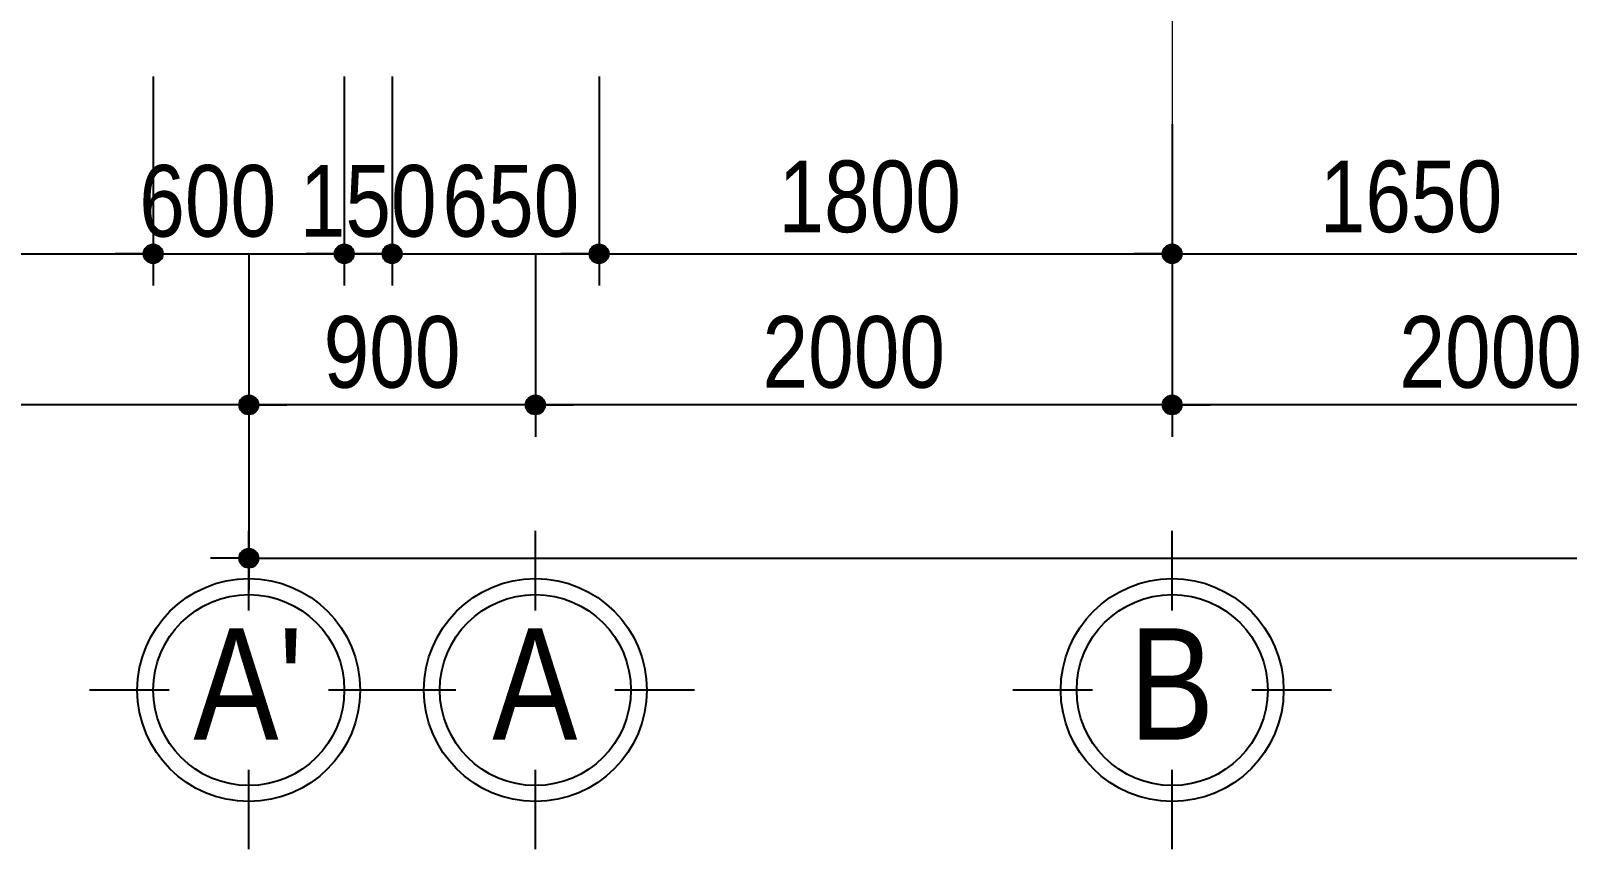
# Model space of a CAD drawing. Extents: x -1107188 to -523840, y 39692 to 514392.
# Drawn here: x -1056190 to -1051364, y 371639 to 374210 of the extents above; entities that cross this region are included whole.
import ezdxf
from ezdxf.enums import TextEntityAlignment as Align

# ---------------------------------------------------------------- set-up
doc = ezdxf.new("R2010")
doc.units = 0
doc.linetypes.add('ACAD_ISO10W100', pattern=[18, 12, -3, 0, -3])
doc.layers.get('DEFPOINTS').update_dxf_attribs({"linetype": 'CONTINUOUS'})
doc.layers.add('DIM', color=1, linetype='CONTINUOUS')
doc.layers.add('TAGS', color=60, linetype='CONTINUOUS')
doc.layers.add('TRUC', color=24, linetype='CONTINUOUS', lineweight=0)
doc.styles.add('HEL-CONDENSE', font='')
doc.styles.get("Standard").update_dxf_attribs({"font": ''})
doc.styles.add('VNI-HELVE-CONDENSEN', font='')
doc.styles.get('HEL-CONDENSE').set_extended_font_data('VNI-Helve-Condense')
doc.styles.get('Standard').set_extended_font_data('VNI-Helve-Condense')
doc.styles.get('VNI-HELVE-CONDENSEN').set_extended_font_data('VNI-Helve-Condense')
doc.dimstyles.new('D100', dxfattribs={"dimtxt": 225, "dimasz": 1.2, "dimexe": 100, "dimexo": 0, "dimgap": 50, "dimtad": 1, "dimdec": 0, "dimzin": 13, "dimdsep": 46, "dimtxsty": 'HEL-CONDENSE', "dimblk": 'D50', "dimcen": 0, "dimclrd": 1, "dimclre": 1, "dimclrt": 7, "dimadec": 0, "dimazin": 0, "dimtfac": 1, "dimtdec": 0, "dimtmove": 0, "dimatfit": 3, "dimldrblk": 'D50', "dimfxl": 1, "dimtolj": 1, "dimtzin": 13, "dimarcsym": 0})
doc.dimstyles.get("Standard").update_dxf_attribs({"dimtxt": 0.18, "dimasz": 0.18, "dimexe": 0.18, "dimexo": 0.0625, "dimgap": 0.09, "dimtad": 0, "dimtih": 1, "dimtoh": 1, "dimdec": 4, "dimzin": 0, "dimdsep": 46, "dimtxsty": 'Standard', "dimcen": 0.09, "dimadec": 0, "dimazin": 0, "dimtfac": 1, "dimtdec": 4, "dimtofl": 0, "dimtmove": 0, "dimatfit": 3, "dimfxl": 1, "dimtolj": 1, "dimtzin": 0, "dimarcsym": 0})

# ---------------------------------------------------------------- blocks, each defined once
blk = doc.blocks.new('D50')
at = {"layer": 'DIM'}
blk.add_hatch(color=256, dxfattribs=at).paths.add_polyline_path([(25, 0, 1), (-25, 0, 1)])
blk.add_line((25, 0), (100, 0), dxfattribs=at)
blk.add_circle((0, 0), 25, dxfattribs=at)
blk = doc.blocks.new('*D1038')
at = {"layer": 'DEFPOINTS', "color": 0, "transparency": 16777216}
for p in [(-1052604.9, 373509), (-1050604.9, 373509), (-1052604.9, 373034.4)]:
    blk.add_point(p, dxfattribs=at)
at = {"layer": 'DIM', "color": 1, "lineweight": -2, "transparency": 16777216}
for p, q in [((-1052604.9, 373509), (-1052604.9, 372934.4)), ((-1050604.9, 373509), (-1050604.9, 372934.4)), ((-1050606.1, 373034.4), (-1052603.7, 373034.4))]:
    blk.add_line(p, q, dxfattribs=at)
at = {"layer": 'DIM', "color": 1, "lineweight": -2, "transparency": 16777216, "xscale": 1.199999999999999, "yscale": 1.199999999999999, "zscale": 1.199999999999999, "rotation": 180}
blk.add_blockref('D50', (-1052604.9, 373034.4), dxfattribs=at)
at = {"layer": 'DIM', "color": 1, "lineweight": -2, "transparency": 16777216, "xscale": 1.199999999999999, "yscale": 1.199999999999999, "zscale": 1.199999999999999}
blk.add_blockref('D50', (-1050604.9, 373034.4), dxfattribs=at)
at = {"layer": 'DIM', "color": 7, "transparency": 16777216, "insert": (-1051604.9, 373199.3), "char_height": 225, "attachment_point": 5, "style": 'HEL-CONDENSE'}
blk.add_mtext('\\A1;2000', dxfattribs=at)
blk = doc.blocks.new('*D1039')
at = {"layer": 'DEFPOINTS', "color": 0, "transparency": 16777216}
for p in [(-1055504.9, 373509), (-1040604.9, 373509), (-1040604.9, 372552.8)]:
    blk.add_point(p, dxfattribs=at)
at = {"layer": 'DIM', "color": 1, "lineweight": -2, "transparency": 16777216}
for p, q in [((-1055504.9, 373509), (-1055504.9, 372452.8)), ((-1040604.9, 373509), (-1040604.9, 372452.8)), ((-1055503.7, 372552.8), (-1040606.1, 372552.8))]:
    blk.add_line(p, q, dxfattribs=at)
at = {"layer": 'DIM', "color": 1, "lineweight": -2, "transparency": 16777216, "xscale": 1.199999999999999, "yscale": 1.199999999999999, "zscale": 1.199999999999999, "rotation": 180}
blk.add_blockref('D50', (-1055504.9, 372552.8), dxfattribs=at)
at = {"layer": 'DIM', "color": 1, "lineweight": -2, "transparency": 16777216, "xscale": 1.199999999999999, "yscale": 1.199999999999999, "zscale": 1.199999999999999}
blk.add_blockref('D50', (-1040604.9, 372552.8), dxfattribs=at)
at = {"layer": 'DIM', "color": 7, "transparency": 16777216, "insert": (-1048054.9, 372717.7), "char_height": 225, "attachment_point": 5, "style": 'HEL-CONDENSE'}
blk.add_mtext('\\A1;14900', dxfattribs=at)
blk = doc.blocks.new('A$C206177D3')
at = {"layer": 'TAGS', "ltscale": 1000}
for p, q in [((-36.6, 240.1), (-36.6, 490.1)), ((-286.6, -9.9), (-536.6, -9.9)), ((463.4, -9.9), (213.4, -9.9)), ((-36.6, -509.9), (-36.6, -259.9))]:
    blk.add_line(p, q, dxfattribs=at)
blk.add_circle((-36.6, -9.9), 350, dxfattribs=at)
at = {"layer": 'TAGS', "color": 254, "ltscale": 1000}
blk.add_circle((-36.6, -9.9), 300, dxfattribs=at)
at = {"layer": 'TAGS', "ltscale": 1000, "style": 'VNI-HELVE-CONDENSEN'}
blk.add_attdef('A', text='', height=350, dxfattribs=at).set_placement((-38.3, -165.6), align=Align.CENTER)
blk = doc.blocks.new('*D1040')
at = {"layer": 'DEFPOINTS', "color": 0, "transparency": 16777216}
for p in [(-1054604.9, 373509), (-1052604.9, 373509), (-1054604.9, 373034.4)]:
    blk.add_point(p, dxfattribs=at)
at = {"layer": 'DIM', "color": 1, "lineweight": -2, "transparency": 16777216}
for p, q in [((-1054604.9, 373509), (-1054604.9, 372934.4)), ((-1052604.9, 373509), (-1052604.9, 372934.4)), ((-1052606.1, 373034.4), (-1054603.7, 373034.4))]:
    blk.add_line(p, q, dxfattribs=at)
at = {"layer": 'DIM', "color": 1, "lineweight": -2, "transparency": 16777216, "xscale": 1.199999999999999, "yscale": 1.199999999999999, "zscale": 1.199999999999999, "rotation": 180}
blk.add_blockref('D50', (-1054604.9, 373034.4), dxfattribs=at)
at = {"layer": 'DIM', "color": 1, "lineweight": -2, "transparency": 16777216, "xscale": 1.199999999999999, "yscale": 1.199999999999999, "zscale": 1.199999999999999}
blk.add_blockref('D50', (-1052604.9, 373034.4), dxfattribs=at)
at = {"layer": 'DIM', "color": 7, "transparency": 16777216, "insert": (-1053604.9, 373199.3), "char_height": 225, "attachment_point": 5, "style": 'HEL-CONDENSE'}
blk.add_mtext('\\A1;2000', dxfattribs=at)
blk = doc.blocks.new('*D1041')
at = {"layer": 'DEFPOINTS', "color": 0, "transparency": 16777216}
for p in [(-1055504.9, 373509), (-1054604.9, 373509), (-1055504.9, 373034.4)]:
    blk.add_point(p, dxfattribs=at)
at = {"layer": 'DIM', "color": 1, "lineweight": -2, "transparency": 16777216}
for p, q in [((-1055504.9, 373509), (-1055504.9, 372934.4)), ((-1054604.9, 373509), (-1054604.9, 372934.4)), ((-1054606.1, 373034.4), (-1055503.7, 373034.4))]:
    blk.add_line(p, q, dxfattribs=at)
at = {"layer": 'DIM', "color": 1, "lineweight": -2, "transparency": 16777216, "xscale": 1.199999999999999, "yscale": 1.199999999999999, "zscale": 1.199999999999999, "rotation": 180}
blk.add_blockref('D50', (-1055504.9, 373034.4), dxfattribs=at)
at = {"layer": 'DIM', "color": 1, "lineweight": -2, "transparency": 16777216, "xscale": 1.199999999999999, "yscale": 1.199999999999999, "zscale": 1.199999999999999}
blk.add_blockref('D50', (-1054604.9, 373034.4), dxfattribs=at)
at = {"layer": 'DIM', "color": 7, "transparency": 16777216, "insert": (-1055054.9, 373199.3), "char_height": 225, "attachment_point": 5, "style": 'HEL-CONDENSE'}
blk.add_mtext('\\A1;900', dxfattribs=at)
blk = doc.blocks.new('*D1043')
at = {"layer": 'DEFPOINTS', "color": 0, "transparency": 16777216}
for p in [(-1059104.9, 373509), (-1055504.9, 373509), (-1059104.9, 373034.4)]:
    blk.add_point(p, dxfattribs=at)
at = {"layer": 'DIM', "color": 1, "lineweight": -2, "transparency": 16777216}
for p, q in [((-1059104.9, 373509), (-1059104.9, 372934.4)), ((-1055504.9, 373509), (-1055504.9, 372934.4)), ((-1055506.1, 373034.4), (-1059103.7, 373034.4))]:
    blk.add_line(p, q, dxfattribs=at)
at = {"layer": 'DIM', "color": 1, "lineweight": -2, "transparency": 16777216, "xscale": 1.199999999999999, "yscale": 1.199999999999999, "zscale": 1.199999999999999, "rotation": 180}
blk.add_blockref('D50', (-1059104.9, 373034.4), dxfattribs=at)
at = {"layer": 'DIM', "color": 1, "lineweight": -2, "transparency": 16777216, "xscale": 1.199999999999999, "yscale": 1.199999999999999, "zscale": 1.199999999999999}
blk.add_blockref('D50', (-1055504.9, 373034.4), dxfattribs=at)
at = {"layer": 'DIM', "color": 7, "transparency": 16777216, "insert": (-1057304.9, 373199.3), "char_height": 225, "attachment_point": 5, "style": 'HEL-CONDENSE'}
blk.add_mtext('\\A1;3600', dxfattribs=at)
blk = doc.blocks.new('*D1247')
at = {"layer": 'DEFPOINTS', "color": 0, "linetype": 'Continuous', "transparency": 16777216}
for p in [(-1055804.9, 374066.2), (-1059104.9, 373916.2), (-1055804.9, 373509)]:
    blk.add_point(p, dxfattribs=at)
at = {"layer": 'DIM', "color": 1, "linetype": 'Continuous', "lineweight": -2, "transparency": 16777216}
for p, q in [((-1055804.9, 374066.2), (-1055804.9, 373409)), ((-1059104.9, 373916.2), (-1059104.9, 373409)), ((-1059103.7, 373509), (-1055806.1, 373509))]:
    blk.add_line(p, q, dxfattribs=at)
at = {"layer": 'DIM', "color": 1, "linetype": 'Continuous', "lineweight": -2, "transparency": 16777216, "xscale": 1.199999999999999, "yscale": 1.199999999999999, "zscale": 1.199999999999999, "rotation": 180}
blk.add_blockref('D50', (-1059104.9, 373509), dxfattribs=at)
at = {"layer": 'DIM', "color": 1, "linetype": 'Continuous', "lineweight": -2, "transparency": 16777216, "xscale": 1.199999999999999, "yscale": 1.199999999999999, "zscale": 1.199999999999999}
blk.add_blockref('D50', (-1055804.9, 373509), dxfattribs=at)
at = {"layer": 'DIM', "color": 7, "linetype": 'Continuous', "transparency": 16777216, "insert": (-1057154.9, 373687.8), "char_height": 225, "attachment_point": 5, "style": 'HEL-CONDENSE'}
blk.add_mtext('\\A1;3300', dxfattribs=at)
blk = doc.blocks.new('*D1221')
at = {"layer": 'DEFPOINTS', "color": 0, "linetype": 'Continuous', "transparency": 16777216}
for p in [(-1055804.9, 374066.2), (-1055204.9, 374066.2), (-1055204.9, 373509)]:
    blk.add_point(p, dxfattribs=at)
at = {"layer": 'DIM', "color": 1, "linetype": 'Continuous', "lineweight": -2, "transparency": 16777216}
for p, q in [((-1055804.9, 374066.2), (-1055804.9, 373409)), ((-1055204.9, 374066.2), (-1055204.9, 373409)), ((-1055803.7, 373509), (-1055206.1, 373509))]:
    blk.add_line(p, q, dxfattribs=at)
at = {"layer": 'DIM', "color": 1, "linetype": 'Continuous', "lineweight": -2, "transparency": 16777216, "xscale": 1.199999999999999, "yscale": 1.199999999999999, "zscale": 1.199999999999999, "rotation": 180}
blk.add_blockref('D50', (-1055804.9, 373509), dxfattribs=at)
at = {"layer": 'DIM', "color": 1, "linetype": 'Continuous', "lineweight": -2, "transparency": 16777216, "xscale": 1.199999999999999, "yscale": 1.199999999999999, "zscale": 1.199999999999999}
blk.add_blockref('D50', (-1055204.9, 373509), dxfattribs=at)
at = {"layer": 'DIM', "color": 7, "linetype": 'Continuous', "transparency": 16777216, "insert": (-1055633.8, 373673.9), "char_height": 225, "attachment_point": 5, "style": 'HEL-CONDENSE'}
blk.add_mtext('\\A1;600', dxfattribs=at)
blk = doc.blocks.new('*D1222')
at = {"layer": 'DEFPOINTS', "color": 0, "linetype": 'Continuous', "transparency": 16777216}
for p in [(-1055204.9, 374066.2), (-1055054.9, 374066.2), (-1055054.9, 373509)]:
    blk.add_point(p, dxfattribs=at)
at = {"layer": 'DIM', "color": 1, "linetype": 'Continuous', "lineweight": -2, "transparency": 16777216}
for p, q in [((-1055204.9, 374066.2), (-1055204.9, 373409)), ((-1055054.9, 374066.2), (-1055054.9, 373409)), ((-1055203.7, 373509), (-1055056.1, 373509))]:
    blk.add_line(p, q, dxfattribs=at)
at = {"layer": 'DIM', "color": 1, "linetype": 'Continuous', "lineweight": -2, "transparency": 16777216, "xscale": 1.199999999999999, "yscale": 1.199999999999999, "zscale": 1.199999999999999, "rotation": 180}
blk.add_blockref('D50', (-1055204.9, 373509), dxfattribs=at)
at = {"layer": 'DIM', "color": 1, "linetype": 'Continuous', "lineweight": -2, "transparency": 16777216, "xscale": 1.199999999999999, "yscale": 1.199999999999999, "zscale": 1.199999999999999}
blk.add_blockref('D50', (-1055054.9, 373509), dxfattribs=at)
at = {"layer": 'DIM', "color": 7, "linetype": 'Continuous', "transparency": 16777216, "insert": (-1055129.9, 373673.9), "char_height": 225, "attachment_point": 5, "style": 'HEL-CONDENSE'}
blk.add_mtext('\\A1;150', dxfattribs=at)
blk = doc.blocks.new('*D1223')
at = {"layer": 'DEFPOINTS', "color": 0, "linetype": 'Continuous', "transparency": 16777216}
for p in [(-1055054.9, 374066.2), (-1054404.9, 374066.2), (-1054404.9, 373509)]:
    blk.add_point(p, dxfattribs=at)
at = {"layer": 'DIM', "color": 1, "linetype": 'Continuous', "lineweight": -2, "transparency": 16777216}
for p, q in [((-1055054.9, 374066.2), (-1055054.9, 373409)), ((-1054404.9, 374066.2), (-1054404.9, 373409)), ((-1055053.7, 373509), (-1054406.1, 373509))]:
    blk.add_line(p, q, dxfattribs=at)
at = {"layer": 'DIM', "color": 1, "linetype": 'Continuous', "lineweight": -2, "transparency": 16777216, "xscale": 1.199999999999999, "yscale": 1.199999999999999, "zscale": 1.199999999999999, "rotation": 180}
blk.add_blockref('D50', (-1055054.9, 373509), dxfattribs=at)
at = {"layer": 'DIM', "color": 1, "linetype": 'Continuous', "lineweight": -2, "transparency": 16777216, "xscale": 1.199999999999999, "yscale": 1.199999999999999, "zscale": 1.199999999999999}
blk.add_blockref('D50', (-1054404.9, 373509), dxfattribs=at)
at = {"layer": 'DIM', "color": 7, "linetype": 'Continuous', "transparency": 16777216, "insert": (-1054681.8, 373673.9), "char_height": 225, "attachment_point": 5, "style": 'HEL-CONDENSE'}
blk.add_mtext('\\A1;650', dxfattribs=at)
blk = doc.blocks.new('*D1224')
at = {"layer": 'DEFPOINTS', "color": 0, "linetype": 'Continuous', "transparency": 16777216}
for p in [(-1054404.9, 374066.2), (-1052604.9, 373916.2), (-1052604.9, 373509)]:
    blk.add_point(p, dxfattribs=at)
at = {"layer": 'DIM', "color": 1, "linetype": 'Continuous', "lineweight": -2, "transparency": 16777216}
for p, q in [((-1054404.9, 374066.2), (-1054404.9, 373409)), ((-1052604.9, 373916.2), (-1052604.9, 373409)), ((-1054403.7, 373509), (-1052606.1, 373509))]:
    blk.add_line(p, q, dxfattribs=at)
at = {"layer": 'DIM', "color": 1, "linetype": 'Continuous', "lineweight": -2, "transparency": 16777216, "xscale": 1.199999999999999, "yscale": 1.199999999999999, "zscale": 1.199999999999999, "rotation": 180}
blk.add_blockref('D50', (-1054404.9, 373509), dxfattribs=at)
at = {"layer": 'DIM', "color": 1, "linetype": 'Continuous', "lineweight": -2, "transparency": 16777216, "xscale": 1.199999999999999, "yscale": 1.199999999999999, "zscale": 1.199999999999999}
blk.add_blockref('D50', (-1052604.9, 373509), dxfattribs=at)
at = {"layer": 'DIM', "color": 7, "linetype": 'Continuous', "transparency": 16777216, "insert": (-1053554.9, 373687.8), "char_height": 225, "attachment_point": 5, "style": 'HEL-CONDENSE'}
blk.add_mtext('\\A1;1800', dxfattribs=at)
blk = doc.blocks.new('*D1225')
at = {"layer": 'DEFPOINTS', "color": 0, "linetype": 'Continuous', "transparency": 16777216}
for p in [(-1052604.9, 373916.2), (-1050954.9, 373916.2), (-1050954.9, 373509)]:
    blk.add_point(p, dxfattribs=at)
at = {"layer": 'DIM', "color": 1, "linetype": 'Continuous', "lineweight": -2, "transparency": 16777216}
for p, q in [((-1052604.9, 373916.2), (-1052604.9, 373409)), ((-1050954.9, 373916.2), (-1050954.9, 373409)), ((-1052603.7, 373509), (-1050956.1, 373509))]:
    blk.add_line(p, q, dxfattribs=at)
at = {"layer": 'DIM', "color": 1, "linetype": 'Continuous', "lineweight": -2, "transparency": 16777216, "xscale": 1.199999999999999, "yscale": 1.199999999999999, "zscale": 1.199999999999999, "rotation": 180}
blk.add_blockref('D50', (-1052604.9, 373509), dxfattribs=at)
at = {"layer": 'DIM', "color": 1, "linetype": 'Continuous', "lineweight": -2, "transparency": 16777216, "xscale": 1.199999999999999, "yscale": 1.199999999999999, "zscale": 1.199999999999999}
blk.add_blockref('D50', (-1050954.9, 373509), dxfattribs=at)
at = {"layer": 'DIM', "color": 7, "linetype": 'Continuous', "transparency": 16777216, "insert": (-1051854.9, 373687.8), "char_height": 225, "attachment_point": 5, "style": 'HEL-CONDENSE'}
blk.add_mtext('\\A1;1650', dxfattribs=at)

msp = doc.modelspace()

# ---------------------------------------------------------------- linework, layer by layer
at = {"layer": 'TRUC', "linetype": 'ACAD_ISO10W100', "ltscale": 50}
msp.add_lwpolyline([(-1052604.886, 387761.41), (-1052604.886, 373374.988)], dxfattribs=at)

# ---------------------------------------------------------------- block references
at = {"layer": 'TAGS', "ltscale": 1000}
ref = msp.add_blockref('A$C206177D3', (-1055468.264, 372148.869), dxfattribs=at)
ref.add_attrib('A', "A'", dxfattribs={"color": 7, "ltscale": 1000, "height": 350, "style": 'VNI-HELVE-CONDENSEN'}).set_placement((-1055506.569, 371983.231), align=Align.CENTER)
ref = msp.add_blockref('A$C206177D3', (-1054568.264, 372148.869), dxfattribs=at)
ref.add_attrib('A', 'A', dxfattribs={"color": 7, "ltscale": 1000, "height": 350, "style": 'VNI-HELVE-CONDENSEN'}).set_placement((-1054606.569, 371983.231), align=Align.CENTER)
ref = msp.add_blockref('A$C206177D3', (-1052568.264, 372148.869), dxfattribs=at)
ref.add_attrib('A', 'B', dxfattribs={"color": 7, "ltscale": 1000, "height": 350, "style": 'VNI-HELVE-CONDENSEN'}).set_placement((-1052606.569, 371983.231), align=Align.CENTER)

# ---------------------------------------------------------------- dimensions: what is measured, and where the dimension line sits
at = {"layer": 'DIM', "linetype": 'Continuous'}
for base, p1, p2, picture, middle in [((-1055804.886, 373509.038), (-1059104.886, 373916.21), (-1055804.886, 374066.21), '*D1247', (-1057154.886, 373522.919)), ((-1055204.886, 373509.038), (-1055804.886, 374066.21), (-1055204.886, 374066.21), '*D1221', (-1055633.807, 373509.038)), ((-1055054.886, 373509.038), (-1055204.886, 374066.21), (-1055054.886, 374066.21), '*D1222', (-1055129.886, 373509.038)), ((-1054404.886, 373509.038), (-1055054.886, 374066.21), (-1054404.886, 374066.21), '*D1223', (-1054681.776, 373509.038)), ((-1052604.886, 373509.038), (-1054404.886, 374066.21), (-1052604.886, 373916.21), '*D1224', (-1053554.886, 373522.919)), ((-1050954.886, 373509.038), (-1052604.886, 373916.21), (-1050954.886, 373916.21), '*D1225', (-1051854.886, 373522.919))]:
    dim = msp.add_linear_dim(base=base, p1=p1, p2=p2, dimstyle='D100', override={"dimtmove": 1}, dxfattribs=at)
    dim.commit()
    dim.dimension.update_dxf_attribs({"geometry": picture, "text_midpoint": middle, "dimtype": 160})
at = {"layer": 'DIM'}
for base, p1, p2, dimstyle, override, picture, middle in [((-1059104.886, 373034.383), (-1055504.886, 373509.038), (-1059104.886, 373509.038), 'Standard', {"dimtxt": 225, "dimasz": 1.2, "dimexe": 100, "dimexo": 0, "dimgap": 50, "dimtad": 1, "dimtih": 0, "dimtoh": 0, "dimdec": 2, "dimzin": 13, "dimtxsty": 'HEL-CONDENSE', "dimblk": 'D50', "dimcen": 0, "dimclrd": 1, "dimclre": 1, "dimclrt": 7, "dimtdec": 2, "dimtofl": 1, "dimldrblk": 'D50', "dimtzin": 13}, '*D1043', (-1057304.886, 373199.283)), ((-1055504.886, 373034.383), (-1054604.886, 373509.038), (-1055504.886, 373509.038), 'D100', {"dimtmove": 1}, '*D1041', (-1055054.886, 373199.283)), ((-1054604.886, 373034.383), (-1052604.886, 373509.038), (-1054604.886, 373509.038), 'D100', {"dimtmove": 1}, '*D1040', (-1053604.886, 373199.283)), ((-1052604.886, 373034.383), (-1050604.886, 373509.038), (-1052604.886, 373509.038), 'D100', {"dimtmove": 1}, '*D1038', (-1051604.886, 373199.283))]:
    dim = msp.add_linear_dim(base=base, p1=p1, p2=p2, dimstyle=dimstyle, override=override, dxfattribs=at)
    dim.commit()
    dim.dimension.update_dxf_attribs({"geometry": picture, "text_midpoint": middle})
dim = msp.add_aligned_dim(p1=(-1055504.886, 373509.038), p2=(-1040604.886, 373509.038), distance=-956.254, dimstyle='D100', dxfattribs=at)
dim.commit()
dim.dimension.update_dxf_attribs({"geometry": '*D1039', "text_midpoint": (-1048054.886, 372717.685)})

doc.saveas('drawing.dxf')
